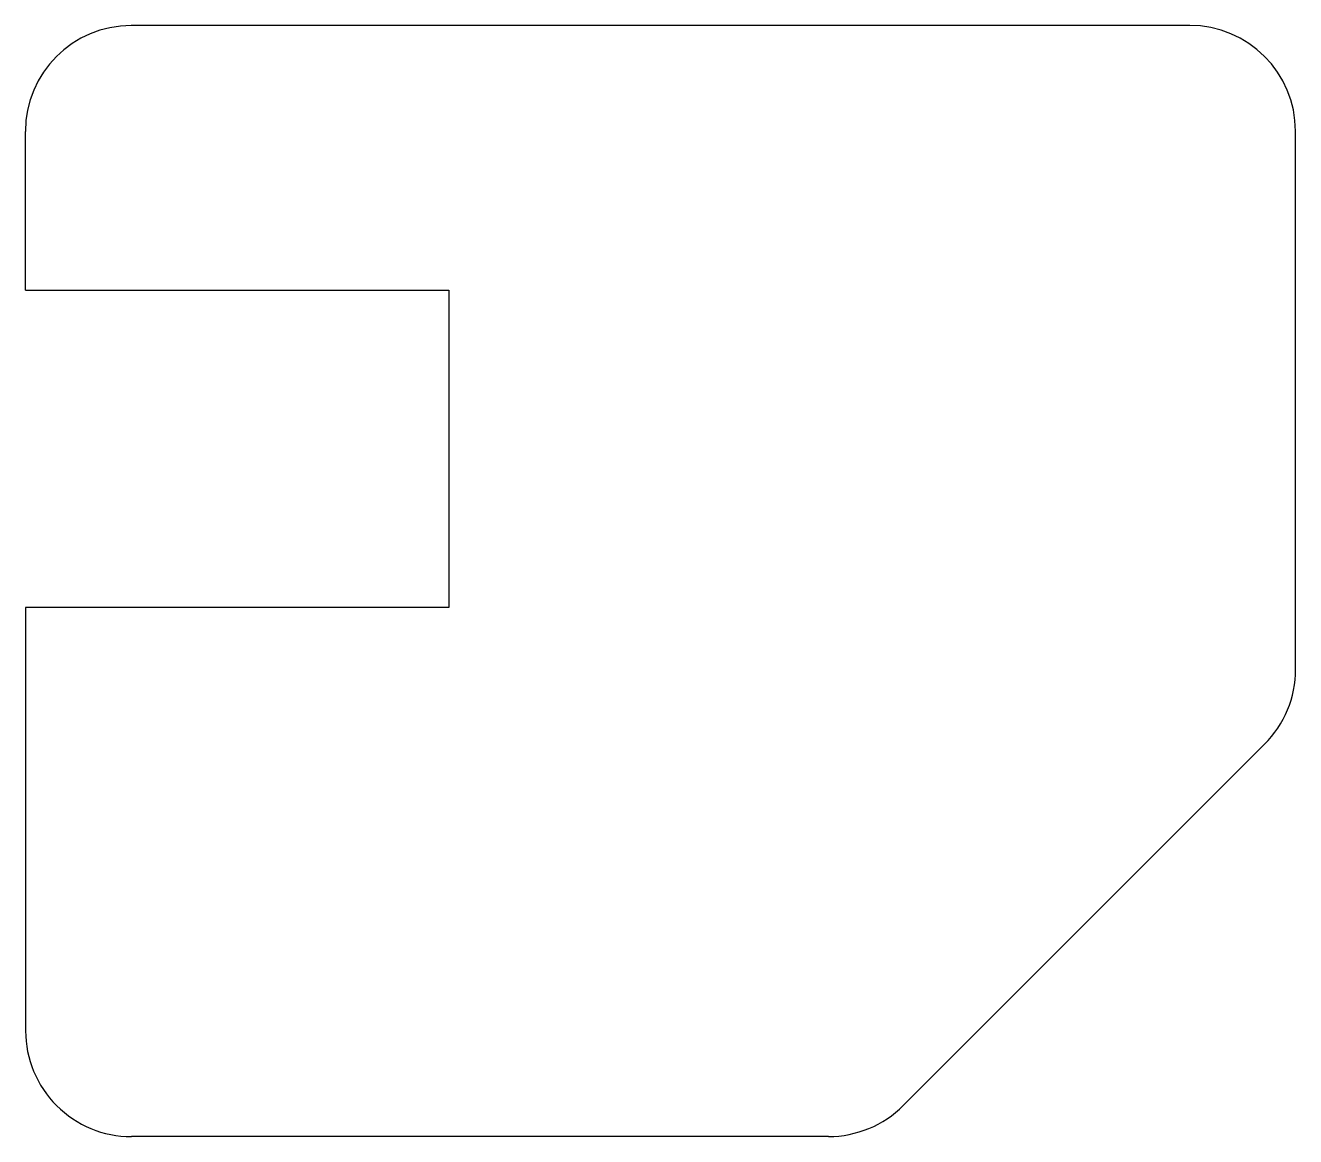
# Model space of a CAD drawing. Header units: millimetres. Extents: x 1223.3 to 1247.3, y 1628.2 to 1649.2.
import ezdxf

# ---------------------------------------------------------------- set-up
doc = ezdxf.new("R2010")
doc.units = ezdxf.units.MM

msp = doc.modelspace()

# ---------------------------------------------------------------- linework, layer by layer
at = {"linetype": 'Continuous'}
for p, q in [((1245.315, 1649.157, -2320.874), (1225.315, 1649.155, -2320.874)), ((1223.315, 1644.152, -2320.874), (1223.315, 1647.154, -2320.874)), ((1247.317, 1636.986, -2320.874), (1247.315, 1647.158, -2320.874)), ((1223.315, 1644.152, -2320.874), (1231.315, 1644.153, -2320.874)), ((1231.315, 1644.153, -2320.874), (1231.316, 1638.153, -2320.874)), ((1231.316, 1638.153, -2320.874), (1223.316, 1638.152, -2320.874)), ((1223.316, 1638.152, -2320.874), (1223.318, 1630.154, -2320.874)), ((1246.731, 1635.572, -2320.874), (1239.904, 1628.742, -2320.874)), ((1238.489, 1628.156, -2320.874), (1225.318, 1628.155, -2320.874))]:
    msp.add_line(p, q, dxfattribs=at)
for centre, start, end in [((1225.315, 1647.155, -2320.874), 90.0085, 180.0085), ((1245.315, 1647.157, -2320.874), 0.0085, 90.0085), ((1245.317, 1636.986, -2320.874), 315.0085, 0.0085), ((1225.318, 1630.155, -2320.874), 180.0085, 270.0085), ((1238.489, 1630.156, -2320.874), 270.0085, 315.0085)]:
    msp.add_arc(centre, 2, start, end, dxfattribs=at)

doc.saveas('drawing.dxf')
